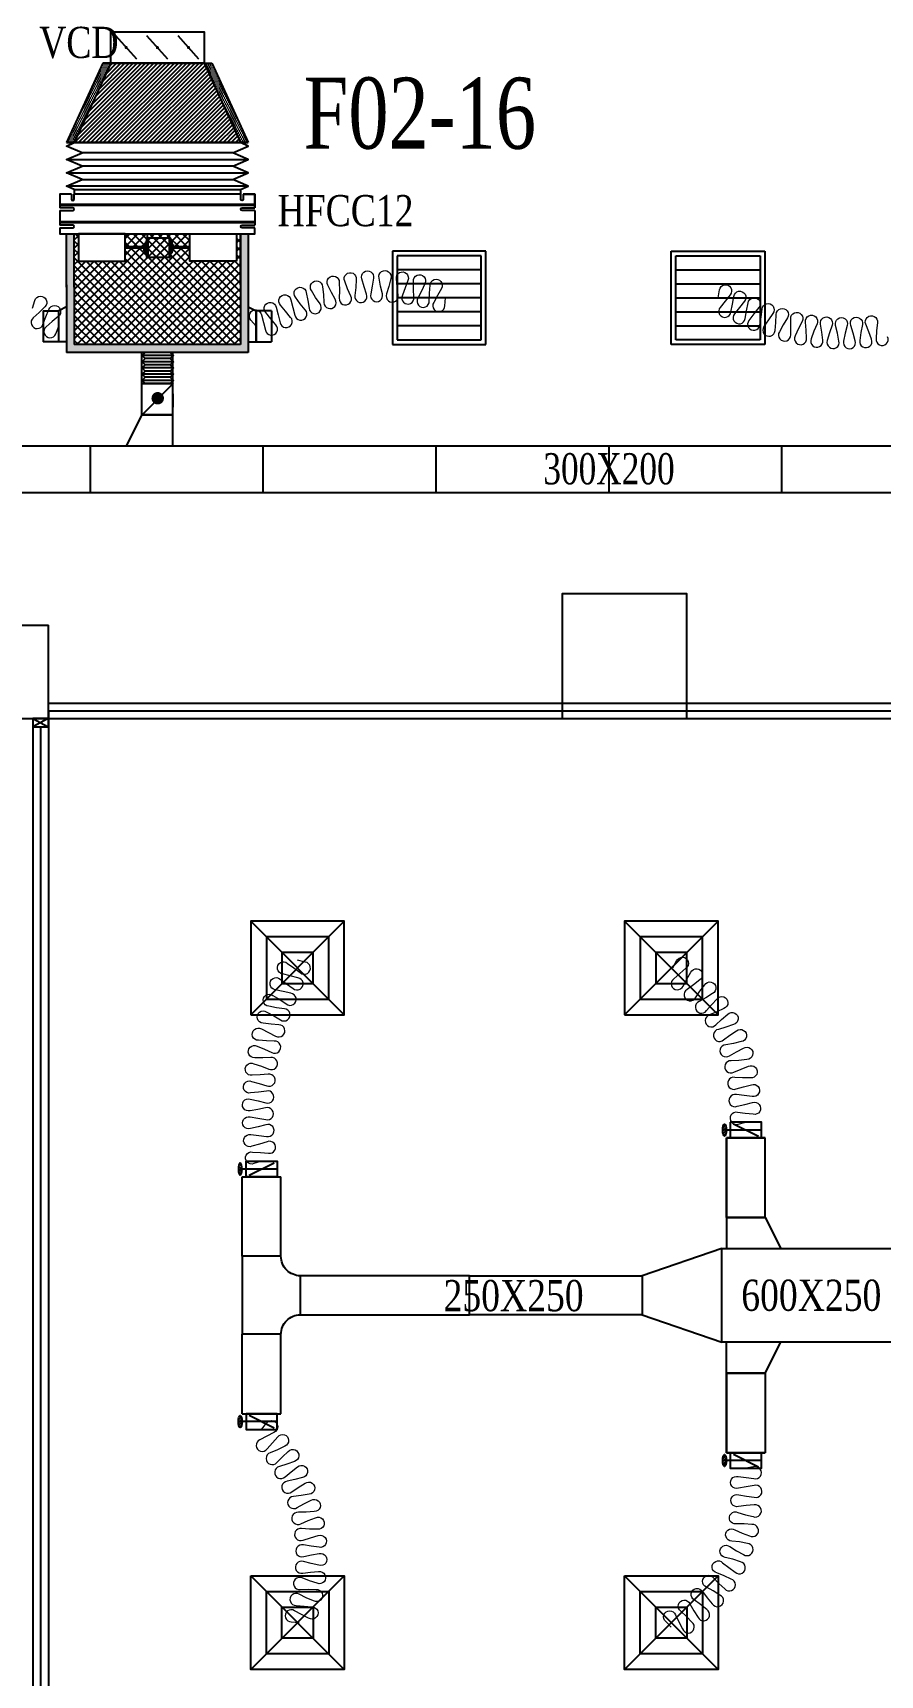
# Model space of a CAD drawing. Header units: metres. Extents: x 352651 to 1421851, y -87441 to -24441.
# Drawn here: x 461178 to 466620, y -55397 to -44860 of the extents above; entities that cross this region are included whole.
import ezdxf
from ezdxf.enums import TextEntityAlignment as Align

# ---------------------------------------------------------------- set-up
doc = ezdxf.new("R2010")
doc.units = ezdxf.units.M
doc.header["$LTSCALE"] = 300
doc.header["$MEASUREMENT"] = 0
for name, color, linetype in [('bat noi mem', 4, 'CONTINUOUS'), ('CUA', 8, 'CONTINUOUS'), ('CUAGIO', 2, 'CONTINUOUS'), ('KT', 1, 'CONTINUOUS'), ('thiet bi', 11, 'CONTINUOUS'), ('TUONG', 7, 'CONTINUOUS'), ('vach', 6, 'CONTINUOUS')]:
    doc.layers.add(name, color=color, linetype=linetype)
doc.layers.add('noi mem', color=5, linetype='BATTING', lineweight=0)
doc.styles.add('PHU', font='vntimeh.shx', dxfattribs={"width": 0.8})
doc.styles.add('ROMANS', font='romans.shx', dxfattribs={"width": 0.75, "bigfont": 'romancvn.shx'})
doc.linetypes.add('BATTING', pattern='A,0.0001,-0.1,[134,ltypeshp.shx,S=0.1,R=0,X=-0.1,Y=0],-0.2,[134,ltypeshp.shx,S=0.1,R=180,X=0.1,Y=0],-0.1', length=0.4001)
pattern_1 = [(0, (791.959, -330839.266), (6.25, 12.5), [0, -12.5])]

# ---------------------------------------------------------------- blocks, each defined once
blk = doc.blocks.new('SAD')
at = {"layer": 'CUAGIO', "color": 8}
for p, q in [((-300, -300), (300, 300)), ((300, -300), (-300, 300))]:
    blk.add_line(p, q, dxfattribs=at)
at = {"layer": 'CUAGIO'}
blk.add_lwpolyline([(300, -300), (300, 300), (-300, 300), (-300, -300)], close=True, dxfattribs=at)
at = {"layer": 'CUAGIO', "color": 8}
for points in [[(200, -200), (200, 200), (-200, 200), (-200, -200)], [(100, -100), (100, 100), (-100, 100), (-100, -100)]]:
    blk.add_lwpolyline(points, close=True, dxfattribs=at)
blk = doc.blocks.new('SAG')
at = {"layer": 'CUAGIO'}
for p, q in [((-300, 300), (-300, -300)), ((300, 300), (-300, 300)), ((300, -300), (300, 300)), ((-300, -300), (300, -300))]:
    blk.add_line(p, q, dxfattribs=at)
at = {"layer": 'CUAGIO', "color": 8}
for p, q in [((-270, 270), (-270, -270)), ((270, 270), (-270, 270)), ((-180, -270), (-180, 270)), ((-90, -270), (-90, 270)), ((0, -270), (0, 270)), ((90, -270), (90, 270)), ((180, -270), (180, 270)), ((270, -270), (270, 270)), ((-270, -270), (270, -270))]:
    blk.add_line(p, q, dxfattribs=at)
blk = doc.blocks.new('cot1')
at = {"layer": 'vach'}
blk.add_lwpolyline([(-400, -400), (400, -400), (400, 400), (-400, 400)], close=True, dxfattribs=at)
blk = doc.blocks.new('1-van gio D200')
at = {"layer": 'CUAGIO'}
h = blk.add_hatch(dxfattribs=at)
h.set_pattern_fill('ANSI31', color=256, scale=100, style=0)
edge = h.paths.add_edge_path()
edge.add_ellipse((486127, -58494), major_axis=(-38.1, 0), ratio=0.310482, start_angle=0, end_angle=360, ccw=False)
for p, q in [((486127, -58257), (486127, -58494)), ((486167, -58437), (486087, -58277))]:
    blk.add_line(p, q, dxfattribs=at)
at = {"layer": 'CUAGIO', "const_width": 3}
for points in [[(486127, -58457), (486177, -58457), (486177, -58257), (486077, -58257), (486077, -58457), (486127, -58457)], [(486127, -58257), (486127, -58494)], [(486167, -58437), (486087, -58277)]]:
    blk.add_lwpolyline(points, dxfattribs=at)
at = {"layer": 'CUAGIO'}
blk.add_lwpolyline([(486177, -58457), (486077, -58457), (486077, -58257), (486177, -58257)], close=True, dxfattribs=at)
at = {"layer": 'CUAGIO', "const_width": 5.35}
blk.add_lwpolyline([(486131, -58357, -1), (486123, -58357, -1)], format="xyb", close=True, dxfattribs=at)
at = {"layer": 'CUAGIO', "extrusion": (0, 0, -1)}
blk.add_ellipse((486127, -58494), major_axis=(-38.1, 0), ratio=0.310482, start_param=-1.570796, end_param=4.712389, dxfattribs=at)
blk = doc.blocks.new('bac noi mem')
at = {"layer": 'bat noi mem'}
for p, q in [((493887, -64673), (493867, -64693)), ((494067, -64693), (493867, -64693)), ((493867, -64693), (493887, -64713)), ((494047, -64673), (493887, -64673)), ((494047, -64673), (494067, -64693)), ((494067, -64693), (494047, -64713)), ((493887, -64713), (493867, -64733)), ((494067, -64733), (493867, -64733)), ((493867, -64733), (493887, -64753)), ((493887, -64753), (493867, -64773)), ((494067, -64773), (493867, -64773)), ((493867, -64773), (493887, -64793)), ((493887, -64793), (493867, -64813)), ((494047, -64713), (493887, -64713)), ((494047, -64753), (493887, -64753)), ((494047, -64793), (493887, -64793)), ((494047, -64713), (494067, -64733)), ((494067, -64733), (494047, -64753)), ((494047, -64753), (494067, -64773)), ((494067, -64773), (494047, -64793)), ((494047, -64793), (494067, -64813)), ((494067, -64813), (493867, -64813)), ((493867, -64813), (493887, -64833)), ((493887, -64833), (493867, -64853)), ((494067, -64853), (493867, -64853)), ((493867, -64853), (493887, -64873)), ((494047, -64833), (493887, -64833)), ((494047, -64873), (493887, -64873)), ((494067, -64813), (494047, -64833)), ((494047, -64833), (494067, -64853)), ((494067, -64853), (494047, -64873))]:
    blk.add_line(p, q, dxfattribs=at)

msp = doc.modelspace()

# ---------------------------------------------------------------- hatches: boundary and pattern name
at = {"layer": 'CUAGIO'}
h = msp.add_hatch(dxfattribs=at)
h.set_pattern_fill('DOTS', color=256, scale=200, style=0)
h.set_pattern_definition(pattern_1)
h.paths.add_polyline_path([(461444.9, -45564.1), (461394.9, -45564.1), (461628.4, -45054.1), (461678.4, -45054.1)])
h = msp.add_hatch(dxfattribs=at)
h.set_pattern_fill('ANSI31', color=256, scale=150, style=0)
h.set_pattern_definition([(45, (-178200, -49.294), (-13.25825215, 13.25825215), [])])
h.paths.add_polyline_path([(462278.4, -45054.1), (461678.4, -45054.1), (461444.9, -45564.1), (462511.9, -45564.1)])
h = msp.add_hatch(dxfattribs=at)
h.set_pattern_fill('DOTS', color=256, scale=200, style=0)
h.set_pattern_definition(pattern_1)
h.paths.add_polyline_path([(462278.4, -45054.1), (462328.4, -45054.1), (462561.9, -45564.1), (462511.9, -45564.1)])
h = msp.add_hatch(dxfattribs=at)
h.set_pattern_fill('DOTS', color=2, scale=200, style=0)
h.set_pattern_definition([(0, (-89115.349, 10575.844), (6.25, 12.5), [0, -12.5])])
h.paths.add_polyline_path([(462561.9, -46149.6), (462511.9, -46149.6), (462511.9, -46859.6), (461444.9, -46859.6), (461444.9, -46477), (461444.9, -46149.6), (461394.9, -46149.6), (461394.9, -46492), (461394.9, -46909.6), (462561.9, -46909.6)])
at = {"layer": 'CUAGIO', "ltscale": 1.5}
h = msp.add_hatch(dxfattribs=at)
h.set_pattern_fill('ANSI37', color=9, scale=300, style=0)
h.paths.add_polyline_path([(462511.9, -46859.6), (462511.9, -46149.6), (462485.9, -46149.6), (462485.9, -46324.6), (462185.9, -46324.6), (462185.9, -46241.7), (462080.6, -46241.7), (462080.6, -46257.3), (462070.1, -46257.3), (462070.1, -46216.9), (462080.6, -46216.9), (462080.6, -46232.6), (462185.9, -46232.6), (462185.9, -46149.6), (462057, -46149.6), (462057, -46171.7, 0.3246808), (462053.7, -46174.1), (462053.7, -46176.2, -0.5097977), (462057, -46171.7), (462057, -46149.6), (461914.3, -46149.6), (461914.3, -46171.7, -0.5097977), (461917.5, -46176.2), (461917.5, -46298.1, -1), (461911.1, -46300.2, 0.7258824), (461917.5, -46300.2), (461917.5, -46174.1, 0.3246808), (461914.3, -46171.7), (461914.3, -46149.6), (461771, -46149.6), (461771, -46232.6), (461890.6, -46232.6), (461890.6, -46216.9), (461901.2, -46216.9), (461901.2, -46257.3), (461890.6, -46257.3), (461890.6, -46241.7), (461771, -46241.7), (461771, -46324.6), (461471, -46324.6), (461471, -46149.6), (461444.9, -46149.6), (461444.9, -46492), (461444.9, -46859.6)])

# ---------------------------------------------------------------- linework, layer by layer
at = {"layer": 'bat noi mem'}
for p, q in [((461444.9, -45564.1), (462511.9, -45564.1)), ((462511.9, -45564.1), (461444.9, -45564.1)), ((461394.9, -45671.3), (462561.9, -45671.3)), ((462461.9, -45628.4), (461494.9, -45628.4)), ((462461.9, -45714.1), (461494.9, -45714.1)), ((461394.9, -45757), (462561.9, -45757)), ((461494.9, -45799.8), (462461.9, -45799.8)), ((462561.9, -45842.7), (461394.9, -45842.7))]:
    msp.add_line(p, q, dxfattribs=at)
for points in [[(461444.9, -45864.1), (461394.9, -45842.7), (461494.9, -45799.8), (461394.9, -45757), (461494.9, -45714.1), (461394.9, -45671.3), (461494.9, -45628.4), (461394.9, -45585.6), (461444.9, -45564.1)], [(462511.9, -45864.1), (462561.9, -45842.7), (462461.9, -45799.8), (462561.9, -45757), (462461.9, -45714.1), (462561.9, -45671.3), (462461.9, -45628.4), (462561.9, -45585.6), (462511.9, -45564.1)]]:
    msp.add_lwpolyline(points, dxfattribs=at)
at = {"layer": 'CUA', "linetype": 'Continuous'}
for p, q in [((461278.4, -49159.6), (470078.4, -49159.6)), ((461178.4, -49312.3), (461178.4, -56406.8)), ((461228.4, -49312.3), (461228.4, -56406.8)), ((461278.4, -49209.6), (470078.4, -49209.6)), ((461278.4, -49212.3), (461278.4, -56406.8)), ((461278.4, -49259.6), (470078.4, -49259.6))]:
    msp.add_line(p, q, dxfattribs=at)
at = {"layer": 'CUA'}
for p, q in [((461278, -49259.6), (461178.4, -49259.6)), ((461278, -49259.6), (461178.4, -49312.3)), ((461178.4, -49259.6), (461278, -49312.3)), ((461178.4, -49259.6), (461178.4, -49312.3)), ((461178.4, -49312.3), (461278, -49312.3)), ((461278, -49259.6), (461278, -49312.3))]:
    msp.add_line(p, q, dxfattribs=at)
at = {"layer": 'CUAGIO'}
for p, q in [((461845.4, -45028.4), (461711.5, -44879.8)), ((462045.4, -45028.4), (461911.5, -44879.8)), ((462245.4, -45028.4), (462111.5, -44879.8)), ((461628.4, -45054.1), (461394.9, -45564.1)), ((461678.4, -45054.1), (461444.9, -45564.1)), ((461678.4, -45054.1), (461628.4, -45054.1)), ((461628.4, -45054.1), (462328.4, -45054.1)), ((461678.4, -45054.1), (461628.4, -45054.1)), ((462278.4, -45054.1), (462511.9, -45564.1)), ((462278.4, -45054.1), (462328.4, -45054.1)), ((462278.4, -45054.1), (462328.4, -45054.1)), ((462328.4, -45054.1), (462561.9, -45564.1)), ((462561.9, -45564.1), (461394.9, -45564.1)), ((461394.9, -45564.1), (462561.9, -45564.1)), ((461444.9, -45564.1), (462511.9, -45564.1)), ((462511.9, -45564.1), (461444.9, -45564.1)), ((461394.9, -46492), (461394.9, -46149.6)), ((461444.9, -46492), (461444.9, -46149.6)), ((462511.9, -46477), (462511.9, -46149.6)), ((461394.9, -46477), (461394.9, -46909.6)), ((461444.9, -46477), (461444.9, -46859.6)), ((462511.9, -46477), (462511.9, -46857.8)), ((461245.2, -46642.6), (461245.2, -46842.6)), ((461344.9, -46842.6), (461344.9, -46642.6)), ((461344.9, -46842.6), (461344.9, -46642.6)), ((461344.9, -46842.6), (461344.9, -46642.6)), ((462611.9, -46642.6), (462611.9, -46842.6)), ((462611.9, -46842.6), (462611.9, -46642.6)), ((462611.9, -46842.6), (462611.9, -46642.6)), ((462711.6, -46642.6), (462711.6, -46842.6)), ((461344.9, -46842.6), (461245.2, -46842.6)), ((462611.9, -46842.6), (462711.6, -46842.6)), ((461878.4, -47309.6), (461878.4, -46909.6)), ((462078.4, -47509.6), (462078.4, -46909.6)), ((461880.4, -47109.6), (462080.4, -47109.6)), ((462080.4, -47109.6), (461880.4, -47309.6)), ((461878.4, -47309.6), (461778.4, -47509.6)), ((461878.4, -47309.6), (462078.4, -47309.6)), ((460092.4, -47509.6), (470428.4, -47509.6)), ((461548.4, -47809.6), (461548.4, -47509.6)), ((462658.4, -47809.6), (462658.4, -47509.6)), ((463768.4, -47809.6), (463768.4, -47509.6)), ((464878.4, -47809.6), (464878.4, -47509.6)), ((465988.4, -47809.6), (465988.4, -47509.6)), ((460092.4, -47809.6), (470428.4, -47809.6)), ((465881.9, -51949.6), (465631.9, -51949.6)), ((465631.9, -51949.6), (465631.9, -52659.6)), ((465631.9, -52459.6), (465631.9, -51949.6)), ((465631.9, -51949.6), (465881.9, -51949.6)), ((465881.9, -52459.6), (465881.9, -51949.6)), ((462522, -52199.6), (462772, -52199.6)), ((465631.9, -52459.6), (465881.9, -52459.6)), ((465631.9, -52459.6), (465881.9, -52459.6)), ((465881.9, -52459.6), (465631.9, -52459.6)), ((465881.9, -52459.6), (465631.9, -52459.6)), ((465881.9, -52459.6), (465981.9, -52659.6)), ((463982, -53084.6), (463982, -52834.6)), ((463982, -52834.6), (465092, -52834.6)), ((465092, -53084.6), (463982, -53084.6)), ((465631.9, -53969.6), (465631.9, -53259.6)), ((465881.9, -53459.6), (465981.9, -53259.6)), ((465631.9, -53459.6), (465881.9, -53459.6)), ((465631.9, -53459.6), (465881.9, -53459.6)), ((465881.9, -53459.6), (465631.9, -53459.6)), ((465881.9, -53459.6), (465631.9, -53459.6)), ((465631.9, -53459.6), (465631.9, -53969.6)), ((465881.9, -53459.6), (465881.9, -53969.6)), ((462522, -53719.6), (462772, -53719.6)), ((465881.9, -53969.6), (465631.9, -53969.6)), ((465631.9, -53969.6), (465881.9, -53969.6))]:
    msp.add_line(p, q, dxfattribs=at)
at = {"layer": 'CUAGIO', "color": 2}
for p, q in [((462511.9, -46149.6), (462511.9, -46859.6)), ((462561.9, -46149.6), (462561.9, -46909.6)), ((462511.9, -46859.6), (461444.9, -46859.6)), ((462561.9, -46909.6), (461394.9, -46909.6)), ((461878.4, -47260.3), (461878.4, -47175)), ((462078.4, -47175), (462078.4, -47260.3)), ((462078.4, -47309.6), (461878.4, -47309.6)), ((465602, -52659.6), (465092, -52834.6)), ((465602, -53259.6), (465602, -52659.6)), ((465602, -52659.6), (466712, -52659.6)), ((462772, -52709.6), (462522, -52709.6)), ((462897, -53084.6), (462897, -52834.6)), ((465092, -52834.6), (465092, -53084.6)), ((465092, -53084.6), (465602, -53259.6)), ((462772, -53209.6), (462522, -53209.6)), ((466712, -53259.6), (465602, -53259.6))]:
    msp.add_line(p, q, dxfattribs=at)
at = {"layer": 'CUAGIO', "ltscale": 1.5}
msp.add_line((462522, -52709.6), (462522, -53209.6), dxfattribs=at)
at = {"layer": 'CUAGIO'}
msp.add_lwpolyline([(461678.4, -44854.1), (462278.4, -44854.1), (462278.4, -45054.1), (461678.4, -45054.1)], close=True, dxfattribs=at)
for points, const_width in [([(461773.4, -44954.1, 1), (461783.4, -44954.1, 1)], 10), ([(461973.4, -44954.1, 1), (461983.4, -44954.1, 1)], 10), ([(462173.4, -44954.1, 1), (462183.4, -44954.1, 1)], 10), ([(462000.4, -47204.1, -1), (461960.4, -47204.1, -1)], 40)]:
    msp.add_lwpolyline(points, format="xyb", close=True, dxfattribs=dict(at, const_width=const_width))
for points in [[(461245.2, -46642.6), (461344.9, -46642.6)], [(461394.9, -46617.4), (461344.9, -46642.6)], [(462561.9, -46617.4), (462611.9, -46642.6)], [(462711.6, -46642.6), (462611.9, -46642.6)], [(461394.9, -46842.6), (461344.9, -46842.6)], [(462561.9, -46842.6), (462611.9, -46842.6)]]:
    msp.add_lwpolyline(points, dxfattribs=at)
at = {"layer": 'CUAGIO', "color": 2}
for points in [[(462522, -52709.6), (462522, -52199.6)], [(462522, -53719.6), (462522, -53209.6)]]:
    msp.add_lwpolyline(points, dxfattribs=at)
msp.add_lwpolyline([(462772, -53719.6), (462772, -53209.6, -0.4142136), (462897, -53084.6), (463982, -53084.6), (463982, -52834.6), (462897, -52834.6, -0.4142136), (462772, -52709.6), (462772, -52199.6)], format="xyb", dxfattribs=at)
at = {"layer": 'noi mem', "ltscale": 1.5}
for points in [[(462611.9, -46742.6), (462579.4, -46703.1, -1.3333333), (462646.2, -46668.9), (462659.3, -46718.3), (462672.4, -46767.8, 1.3333333), (462739.1, -46733.6), (462706.6, -46694.1), (462674.1, -46654.6, -1.3333333), (462740.9, -46620.4), (462753.9, -46669.8), (462767, -46719.3, 1.3333333), (462833.8, -46685.1), (462801.3, -46645.6), (462768.8, -46606.1, -1.3333333), (462835.5, -46571.9), (462848.6, -46621.3), (462861, -46670.7, 1.3333333), (462928.2, -46637.3), (462896.2, -46597.6), (462865.8, -46556.1, -1.3333333), (462934.3, -46525.6), (462944.8, -46576), (462952.8, -46626.3, 1.3333333), (463022.6, -46598.9), (462994.3, -46556.6), (462967.8, -46512.5, -1.3333333), (463038.8, -46488.3), (463044.7, -46539.4), (463048.1, -46590.2, 1.3333333), (463120.1, -46569.2), (463095.7, -46524.5), (463073.2, -46478.2, -1.3333333), (463146.1, -46460.5), (463147.4, -46511.9), (463146.3, -46562.8, 1.3333333), (463219.9, -46548.4), (463199.6, -46501.7), (463181.4, -46453.6, -1.3333333), (463255.5, -46442.4), (463252.2, -46493.8), (463246.5, -46544.4, 1.3333333), (463321.1, -46536.6), (463305.1, -46488.3), (463291.2, -46438.7, -1.3333333), (463366.1, -46434.3), (463358.2, -46485.1), (463348, -46535, 1.3333333), (463423, -46533.9), (463411.4, -46484.4), (463402, -46433.8, -1.3333333), (463477, -46436.1), (463464.5, -46486), (463449.9, -46534.8, 1.3333333), (463524.7, -46540.4), (463517.6, -46490.1), (463512.8, -46438.8, -1.3333333), (463587.3, -46447.8), (463570.4, -46496.5), (463551.4, -46543.7, 1.3333333), (463625.4, -46556.1), (463622.8, -46505.2), (463622.7, -46453.8, -1.3333333), (463696, -46469.5), (463674.8, -46516.4), (463651.7, -46561.7, 1.3333333), (463724.3, -46580.7), (463726.3, -46529.8), (463729.8, -46478.8, -1.3333333), (463801.8, -46499.7), (463777.4, -46544.7), (463752.9, -46589.6, 1.3333333), (463824.9, -46610.6), (463828.4, -46559.6)], [(461175.4, -46627), (461191.5, -46577.9, -1.3333333), (461255.5, -46617), (461219.2, -46653.8), (461181.5, -46688.2, 1.3333333), (461243.5, -46730.4), (461261.6, -46682.6), (461281.2, -46635.1, -1.3333333), (461342.1, -46678.9), (461303.3, -46712.6), (461264.5, -46746.2, 1.3333333), (461325.3, -46790.1), (461344.9, -46742.6)], [(465578.4, -46559.6), (465587.8, -46508.9, -1.3333333), (465656.1, -46539.8), (465624.4, -46580.3), (465592.6, -46620.8, 1.3333333), (465661, -46651.6), (465670.3, -46601), (465679.7, -46550.4, -1.3333333), (465748, -46581.2), (465716.3, -46621.7), (465684.5, -46662.2, 1.3333333), (465752.9, -46693.1), (465762.2, -46642.4), (465771.6, -46591.8, -1.3333333), (465840, -46622.6), (465808.2, -46663.1), (465777.1, -46704.4, 1.3333333), (465846, -46734.1), (465854.5, -46683.1), (465861, -46632.2, -1.3333333), (465931, -46659.3), (465901.5, -46701.3), (465873.4, -46744.7, 1.3333333), (465944.3, -46769.3), (465949.1, -46717.8), (465952, -46666.6, -1.3333333), (466023.7, -46688.6), (465997.3, -46732.6), (465972.4, -46777.9, 1.3333333), (466044.9, -46797.3), (466046, -46745.6), (466045.1, -46694.4, -1.3333333), (466118.2, -46711.1), (466095.1, -46756.9), (466073.6, -46803.9, 1.3333333), (466147.2, -46818), (466144.6, -46766.4), (466140.1, -46715.3, -1.3333333), (466214.2, -46726.8), (466194.4, -46774.1), (466176.4, -46822.5, 1.3333333), (466250.8, -46831.3), (466244.5, -46780), (466236.3, -46729.4, -1.3333333), (466311, -46735.4), (466294.7, -46784), (466280.2, -46833.7, 1.3333333), (466355.1, -46837), (466345.1, -46786.3), (466333.2, -46736.4, -1.3333333), (466408.2, -46737.1), (466395.5, -46786.7), (466384.6, -46837.3, 1.3333333), (466459.5, -46835.2), (466445.9, -46785.4), (466430.4, -46736.5, -1.3333333), (466505.3, -46731.7), (466496.2, -46782.2), (466488.9, -46833.4, 1.3333333), (466563.6, -46825.9), (466546.3, -46777.1), (466527.4, -46729.5, -1.3333333), (466601.7, -46719.3), (466596.3, -46770.3), (466592.8, -46821.9, 1.3333333), (466666.6, -46809.1)], [(462647, -52099.6), (462598.4, -52114.8, -1.3333333), (462590, -52040.3), (462640.8, -52044.3), (462691.5, -52048.4, 1.3333333), (462683.2, -51973.9), (462634.6, -51989.1), (462585.5, -52003.4, -1.3333333), (462578.6, -51928.7), (462629.5, -51933.7), (462679.8, -51940.2, 1.3333333), (462675, -51865.4), (462625.9, -51878.2), (462576.1, -51889.7, -1.3333333), (462573.5, -51814.7), (462624, -51822.7), (462673.9, -51832.1, 1.3333333), (462673.4, -51757.1), (462623.7, -51767.1), (462573.3, -51775.6, -1.3333333), (462575, -51700.7), (462625, -51711.5), (462674.2, -51723.8, 1.3333333), (462678.1, -51648.9), (462627.8, -51656), (462577, -51661.6, -1.3333333), (462583.1, -51586.9), (462632.3, -51600.6), (462680.8, -51615.7, 1.3333333), (462689, -51541.1), (462638.4, -51545.3), (462587.3, -51548, -1.3333333), (462597.7, -51473.7), (462646.1, -51490.3), (462693.6, -51508.1, 1.3333333), (462706, -51434.2), (462655.3, -51435.4), (462604.2, -51435.2, -1.3333333), (462618.8, -51361.6), (462666.1, -51380.9), (462712.5, -51401.5, 1.3333333), (462729.2, -51328.4), (462678.5, -51326.7), (462627.5, -51323.5, -1.3333333), (462646.3, -51250.9), (462692.5, -51272.9), (462737.6, -51296.1, 1.3333333), (462758.5, -51224.1), (462708, -51219.5), (462657.2, -51213.4, -1.3333333), (462680.2, -51142), (462725, -51166.6), (462768.7, -51192.3, 1.3333333), (462793.7, -51121.6), (462743.5, -51114.2), (462693.2, -51105.1, -1.3333333), (462720.2, -51035.2), (462763.6, -51062.3), (462805.7, -51090.6, 1.3333333), (462834.8, -51021.4), (462785.1, -51011.1), (462735.4, -50999.2, -1.3333333), (462766.4, -50930.9), (462808.1, -50960.4), (462849.3, -50990.3, 1.3333333), (462880.9, -50922.3), (462831.5, -50910), (462782.1, -50897.7, -1.3333333), (462813.7, -50829.7), (462855, -50859.6), (462896.2, -50889.5, 1.3333333), (462927.9, -50821.5), (462878.4, -50809.2)], [(465288.4, -50859.2), (465312.7, -50814.6, -1.3333333), (465371.3, -50861.5), (465333.1, -50895), (465295, -50928.4, 1.3333333), (465353.5, -50975.3), (465377.8, -50930.8), (465404.2, -50887, -1.3333333), (465460.8, -50936.3), (465421, -50968.4), (465380, -50997.7, 1.3333333), (465433.6, -51050.1), (465461.9, -51008.4), (465493.1, -50967.8, -1.3333333), (465543.7, -51023.2), (465500.5, -51050.7), (465456.5, -51075.1, 1.3333333), (465503.9, -51133.2), (465536.7, -51095), (465572.3, -51058.2, -1.3333333), (465616.4, -51118.9), (465570.4, -51141.3), (465523.8, -51160.7, 1.3333333), (465564.4, -51223.8), (465601.3, -51189.5), (465640.8, -51156.9, -1.3333333), (465677.7, -51222.2), (465629.5, -51239.3), (465581.1, -51253.3, 1.3333333), (465614.3, -51320.6), (465654.8, -51290.7), (465697.7, -51262.8, -1.3333333), (465727.1, -51331.8), (465677.2, -51343.3), (465627.5, -51351.8, 1.3333333), (465652.9, -51422.3), (465696.6, -51397.2), (465742.4, -51374.3, -1.3333333), (465763.7, -51446.2), (465712.9, -51452.1), (465662.6, -51454.9, 1.3333333), (465679.9, -51527.8), (465726.1, -51507.8), (465774.1, -51490.2, -1.3333333), (465787.3, -51564.1), (465736.1, -51564.2), (465685.8, -51561.2, 1.3333333), (465694.7, -51635.7), (465742.9, -51621), (465792.4, -51608.7, -1.3333333), (465797.5, -51683.5), (465746.8, -51678.1), (465696.4, -51672.2, 1.3333333), (465700.8, -51747.1), (465750.2, -51735.3), (465799.6, -51723.5, -1.3333333), (465804, -51798.3), (465753.5, -51792.4), (465703.1, -51786.5, 1.3333333), (465707.5, -51861.4), (465756.9, -51849.6)], [(462647, -53819.6), (462679.8, -53780.6, -1.3333333), (462726.9, -53838.9), (462681.8, -53862.7), (462636.8, -53886.5, 1.3333333), (462683.8, -53944.9), (462716.6, -53905.9), (462750.9, -53867.8, -1.3333333), (462796.1, -53927.7), (462750, -53950.2), (462703.4, -53970.1, 1.3333333), (462745.6, -54032.1), (462781.2, -53996), (462819, -53961.4, -1.3333333), (462858.2, -54025.3), (462810.1, -54043.3), (462761.9, -54058.6, 1.3333333), (462798, -54124.4), (462836.8, -54091.9), (462877.8, -54061, -1.3333333), (462910.7, -54128.4), (462861.2, -54141.7), (462811.7, -54152.4, 1.3333333), (462841.4, -54221.3), (462883.1, -54192.6), (462926.8, -54165.8, -1.3333333), (462953.2, -54236), (462902.6, -54244.5), (462852.3, -54250.4, 1.3333333), (462875.3, -54321.8), (462919.6, -54297.3), (462965.6, -54274.8, -1.3333333), (462985.2, -54347.2), (462934, -54350.9), (462883.4, -54351.9, 1.3333333), (462899.5, -54425.2), (462945.9, -54405), (462993.9, -54387, -1.3333333), (463006.4, -54460.9), (462955.2, -54459.7), (462904.7, -54455.9, 1.3333333), (462913.7, -54530.4), (462961.8, -54514.7), (463011.3, -54501.3, -1.3333333), (463016.7, -54576.1), (462965.8, -54570), (462915.9, -54561.5, 1.3333333), (462917.8, -54636.4), (462967.2, -54625.4), (463017.7, -54616.8, -1.3333333), (463016, -54691.8), (462965.9, -54680.9), (462917.1, -54667.6, 1.3333333), (462911.8, -54742.4), (462962, -54736.2), (463013.1, -54732.4, -1.3333333), (463004.3, -54806.9), (462955.5, -54791.2), (462908.1, -54773.4, 1.3333333), (462895.7, -54847.3), (462946.3, -54845.9), (462997.5, -54847, -1.3333333), (462981.6, -54920.3), (462934.5, -54900.1), (462889.1, -54877.8, 1.3333333), (462869.7, -54950.2), (462920.2, -54953.6), (462970.9, -54958.6, -1.3333333), (462949.4, -55030.5), (462904.3, -55006.8), (462859.2, -54983.1, 1.3333333), (462837.7, -55055), (462888.4, -55059.9)], [(465278.4, -55089.6), (465243.2, -55053.2, -1.3333333), (465304.4, -55009.8), (465327.1, -55055), (465350, -55100.2, 1.3333333), (465411, -55056.6), (465375.6, -55020.3), (465338.9, -54986.2, -1.3333333), (465397.7, -54939.7), (465422.4, -54983.3), (465450.4, -55025.9, 1.3333333), (465506.2, -54975.8), (465466.8, -54943.4), (465426.1, -54914.2, -1.3333333), (465478.6, -54860.7), (465508.6, -54900.8), (465541.7, -54939.7, 1.3333333), (465590.8, -54883), (465547.7, -54855.7), (465503.6, -54831.8, -1.3333333), (465549.1, -54772.1), (465583.8, -54808.3), (465621.6, -54842.7, 1.3333333), (465663.2, -54780.3), (465616.9, -54758.6), (465570.3, -54740.4, -1.3333333), (465607.9, -54675.5), (465646.9, -54707), (465688.6, -54736.4, 1.3333333), (465722.1, -54669.3), (465673.5, -54653.6), (465624.9, -54641.4, -1.3333333), (465654.2, -54572.3), (465696.8, -54598.7), (465741.9, -54622.6, 1.3333333), (465766.7, -54551.9), (465716.6, -54542.4), (465666.8, -54536.3, -1.3333333), (465687.2, -54464.1), (465732.8, -54485), (465780.5, -54503.1, 1.3333333), (465796.3, -54429.8), (465745.4, -54426.6), (465695.2, -54426.8, -1.3333333), (465706.4, -54352.7), (465754.3, -54367.6), (465803.9, -54379.7, 1.3333333), (465810.4, -54305), (465759.5, -54308.2), (465709.8, -54314.7, -1.3333333), (465711.6, -54239.7), (465760.9, -54248.6), (465811.2, -54255.2, 1.3333333), (465809.6, -54180.2), (465759.7, -54188.9), (465709.9, -54197.7, -1.3333333), (465708.1, -54122.7), (465758.3, -54129.2), (465808.5, -54135.7, 1.3333333), (465806.7, -54060.7), (465756.9, -54069.6)]]:
    msp.add_lwpolyline(points, format="xyb", dxfattribs=at)
at = {"layer": 'thiet bi'}
for p, q in [((461444.9, -45864.1), (462511.9, -45864.1)), ((461444.9, -45864.1), (461444.9, -45895.6)), ((462511.9, -45864.1), (462511.9, -45895.6)), ((462603.9, -45961.6), (461352.9, -45961.6)), ((462603.9, -45966.6), (461352.9, -45966.6)), ((462603.9, -46072.6), (461352.9, -46072.6)), ((462603.9, -46077.6), (461352.9, -46077.6)), ((461914.3, -46171.7), (461914.3, -46149.6)), ((462057, -46171.7), (462057, -46149.6)), ((461890.6, -46232.6), (461771, -46232.6)), ((461771, -46232.6), (461771, -46241.7)), ((461890.6, -46241.7), (461771, -46241.7)), ((461901.2, -46216.9), (461890.6, -46216.9)), ((461890.6, -46216.9), (461890.6, -46257.3)), ((461901.2, -46257.3), (461890.6, -46257.3)), ((461911.1, -46201.1), (461901.2, -46201.1)), ((461901.2, -46201.1), (461901.2, -46273.1)), ((461917.5, -46174.1), (461917.5, -46300.2)), ((462053.7, -46174.1), (462053.7, -46300.2)), ((462060.2, -46201.1), (462070.1, -46201.1)), ((462070.1, -46201.1), (462070.1, -46273.1)), ((462070.1, -46216.9), (462080.6, -46216.9)), ((462070.1, -46257.3), (462080.6, -46257.3)), ((462080.6, -46216.9), (462080.6, -46257.3)), ((462185.9, -46232.6), (462080.6, -46232.6)), ((462185.9, -46241.7), (462080.6, -46241.7)), ((461911.1, -46273.1), (461901.2, -46273.1)), ((462060.2, -46273.1), (462070.1, -46273.1))]:
    msp.add_line(p, q, dxfattribs=at)
for points in [[(461426.9, -45895.6), (461352.9, -45895.6), (461352.9, -45983.1)], [(462513.9, -45895.6), (461442.9, -45895.6)], [(462603.9, -45983.1), (462603.9, -45895.6), (462529.9, -45895.6)], [(462529.9, -45895.6), (462603.9, -45895.6), (462603.9, -45983.1)], [(461352.9, -45999.1), (461352.9, -46094.1)], [(462603.9, -45999.1), (462603.9, -46094.1)], [(461352.9, -46110.1), (461352.9, -46149.6), (462603.9, -46149.6), (462603.9, -46110.1)]]:
    msp.add_lwpolyline(points, dxfattribs=at)
for points in [[(461426.9, -45895.6), (461426.9, -45927.6, 1), (461442.9, -45927.6), (461442.9, -45895.6)], [(462529.9, -45895.6), (462529.9, -45927.6, -1), (462513.9, -45927.6), (462513.9, -45895.6)], [(462529.9, -45895.6), (462529.9, -45927.6, -1), (462513.9, -45927.6), (462513.9, -45895.6)], [(461352.9, -45999.1), (461434.9, -45999.1, 1), (461434.9, -45983.1), (461352.9, -45983.1)], [(462603.9, -45999.1), (462521.9, -45999.1, -1), (462521.9, -45983.1), (462603.9, -45983.1)], [(461352.9, -46110.1), (461434.9, -46110.1, 1), (461434.9, -46094.1), (461352.9, -46094.1)], [(462603.9, -46110.1), (462521.9, -46110.1, -1), (462521.9, -46094.1), (462603.9, -46094.1)]]:
    msp.add_lwpolyline(points, format="xyb", dxfattribs=at)
for points in [[(461471, -46324.6), (461771, -46324.6), (461771, -46149.6), (461471, -46149.6)], [(462485.9, -46324.6), (462185.9, -46324.6), (462185.9, -46149.6), (462485.9, -46149.6)], [(462060.2, -46300.2), (461911.1, -46300.2), (461911.1, -46174.1), (462060.2, -46174.1)]]:
    msp.add_lwpolyline(points, close=True, dxfattribs=at)
for centre, start, end in [((461914.3, -46175.1), 18.04953, 161.95047), ((462057, -46175.1), 18.04953, 161.95047), ((461914.3, -46299.1), 198.04953, 341.95047), ((462057, -46299.1), 198.04953, 341.95047)]:
    msp.add_arc(centre, 3.41, start, end, dxfattribs=at)
at = {"layer": 'TUONG'}
for p, q in [((459278.4, -48659.6), (461278.4, -48659.6)), ((461278.4, -49259.6), (461278.4, -48659.6)), ((458578.4, -49259.6), (461278.4, -49259.6))]:
    msp.add_line(p, q, dxfattribs=at)

# ---------------------------------------------------------------- block references
at = {"layer": 'CUAGIO'}
for name, p, rotation in [('SAG', (463788.4, -46559.6), 90), ('SAD', (462878.4, -50859.2), 270), ('SAD', (465278.4, -50859.2), 270), ('1-van gio D200', (521004.4, 433977.5), 270)]:
    msp.add_blockref(name, p, dxfattribs=dict(at, rotation=rotation))
at = {"layer": 'CUAGIO', "xscale": -1, "rotation": 270}
for name, p in [('SAG', (465578.4, -46559.6)), ('1-van gio D200', (524114.3, -538026.6)), ('1-van gio D200', (521004.4, -539896.6)), ('1-van gio D200', (524114.3, -540146.6)), ('SAD', (462878.4, -55059.9)), ('SAD', (465278.4, -55059.6))]:
    msp.add_blockref(name, p, dxfattribs=at)
at = {"layer": 'CUAGIO'}
msp.add_blockref('bac noi mem', (-31986.2, 17763.3), dxfattribs=at)
at = {"layer": 'vach'}
msp.add_blockref('cot1', (464978.4, -48859.6), dxfattribs=at)

# ---------------------------------------------------------------- texts
at = {"layer": 'CUAGIO', "color": 2, "style": 'PHU', "width": 0.75}
msp.add_text('300x200', height=200, dxfattribs=at).set_placement((464878.4, -47756.3), align=Align.CENTER)
at = {"layer": 'CUAGIO', "color": 2, "char_height": 200, "style": 'PHU'}
for s, insert, width, attachment_point in [('VCD', (461218.7, -44820.7), 439.881, 1), ('250x250', (464715.4, -52861.7), 1487.778, 3), ('600x250', (466627.1, -52859.3), 888.608, 3)]:
    msp.add_mtext(s, dxfattribs=dict(at, insert=insert, width=width, attachment_point=attachment_point))
at = {"layer": 'KT', "ltscale": 1.5, "insert": (462917.3, -45146.5), "char_height": 456.096, "width": 2517.297, "attachment_point": 1, "style": 'ROMANS'}
msp.add_mtext('{\\fTimes New Roman|b0|i0|c0|p18;F02-16}', dxfattribs=at)
at = {"layer": 'thiet bi', "insert": (462750, -45900), "char_height": 200, "width": 924.737, "attachment_point": 1, "style": 'PHU'}
msp.add_mtext('hfcc12', dxfattribs=at)

doc.saveas('drawing.dxf')
